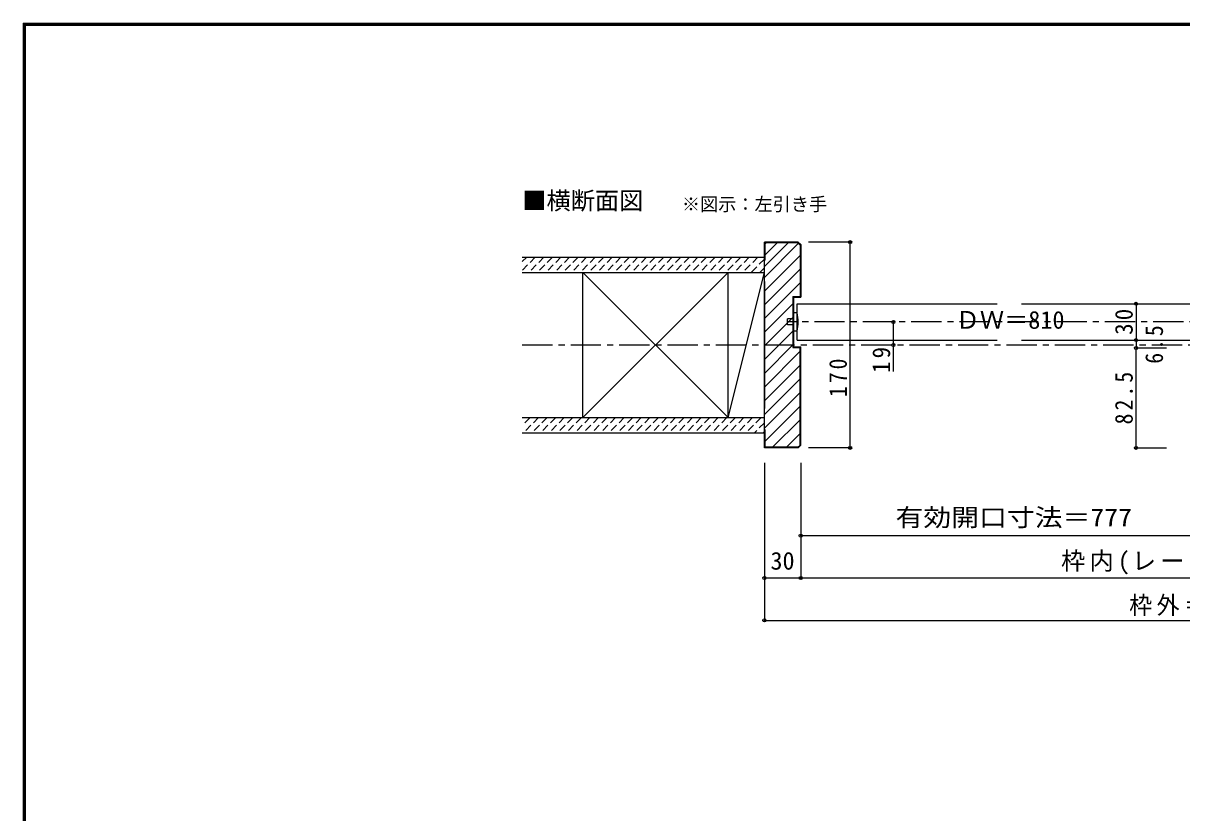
# Model space of a CAD drawing. Units: millimetres at full size, sheet at 1:5. Extents: x -973 to 977, y -718 to 696.
# Drawn here: x -973 to -16, y 44 to 696 of the extents above; entities that cross this region are included whole.
import ezdxf
from ezdxf.enums import TextEntityAlignment as Align

# ---------------------------------------------------------------- set-up
doc = ezdxf.new("R2010")
doc.units = ezdxf.units.MM
doc.header["$LTSCALE"] = 5
doc.header["$PDMODE"] = 32
doc.header["$PDSIZE"] = 2.5
doc.linetypes.add('CHAIN1', pattern=[8, 5, -1, 1, -1])
doc.linetypes.add('DASHED1', pattern=[1.8, 1.2, -0.6])
for name, color, linetype in [('0-1_通り芯', 7, 'Continuous'), ('0-2_柱', 3, 'Continuous'), ('0-3_仕上げ', 2, 'Continuous'), ('0-4_枠', 3, 'Continuous'), ('0-6_扉', 2, 'Continuous'), ('0-7_金物', 7, 'Continuous'), ('0-A_文字', 3, 'Continuous'), ('0-B_寸法', 7, 'Continuous'), ('0-C_ハッチ', 4, 'DASHED1'), ('F-1_枠', 6, 'Continuous')]:
    doc.layers.add(name, color=color, linetype=linetype)
doc.styles.add('ＭＳ ゴシック', font='')
doc.styles.get('ＭＳ ゴシック').set_extended_font_data('MS Gothic')

msp = doc.modelspace()

# ---------------------------------------------------------------- linework, layer by layer
at = {"layer": '0-1_通り芯', "color": 4}
for p, q in [((-290.146, 345), (-290.146, 515)), ((-53.988, 345), (-53.988, 427.5))]:
    msp.add_line(p, q, dxfattribs=at)
at = {"layer": '0-1_通り芯'}
for p, q in [((-510.875, 490), (-390.875, 370)), ((-510.875, 370), (-390.875, 490)), ((-390.875, 370), (-360.996, 490))]:
    msp.add_line(p, q, dxfattribs=at)
at = {"layer": '0-1_通り芯', "color": 4, "linetype": 'CHAIN1'}
for p, q in [((345.302, 449), (-341.996, 449)), ((-560.996, 430), (564.302, 430))]:
    msp.add_line(p, q, dxfattribs=at)
at = {"layer": '0-2_柱'}
for p, q in [((-510.875, 370), (-510.875, 490)), ((-390.875, 370), (-390.875, 490)), ((-360.996, 482.5), (-360.996, 377.5))]:
    msp.add_line(p, q, dxfattribs=at)
at = {"layer": '0-3_仕上げ'}
for p, q in [((-560.996, 502.5), (-360.996, 502.5)), ((-560.996, 490), (-360.996, 490)), ((-560.996, 370), (-360.996, 370)), ((-560.996, 357.5), (-360.996, 357.5))]:
    msp.add_line(p, q, dxfattribs=at)
at = {"layer": '0-4_枠'}
for p, q in [((-360.996, 345), (-360.996, 515)), ((-333.117, 515), (-360.996, 515)), ((-333.325, 514.5), (-360.496, 514.5)), ((-360.496, 500), (-360.496, 514.5)), ((-333.325, 514.5), (-331.496, 512.671)), ((-333.117, 515), (-330.996, 512.879)), ((-331.496, 512.671), (-331.496, 470)), ((-330.996, 512.879), (-330.996, 469.5)), ((-360.496, 500), (-360.996, 500)), ((-337.496, 470), (-331.496, 470)), ((-336.996, 469.5), (-336.996, 428.5)), ((-336.996, 469.5), (-330.996, 469.5)), ((-336.996, 428.5), (-330.996, 428.5)), ((-331.496, 347.328), (-331.496, 428)), ((-330.996, 347.121), (-330.996, 428.5)), ((-360.496, 360), (-360.996, 360)), ((-360.496, 345.5), (-360.496, 360)), ((-333.117, 345), (-360.996, 345)), ((-333.325, 345.5), (-360.496, 345.5)), ((-333.325, 345.5), (-331.496, 347.328)), ((-333.117, 345), (-330.996, 347.121))]:
    msp.add_line(p, q, dxfattribs=at)
msp.add_lwpolyline([(-337.496, 470), (-337.496, 428), (-331.496, 428)], dxfattribs=at)
at = {"layer": '0-6_扉', "color": 6}
for p, q in [((-333.996, 434), (-333.996, 464)), ((-333.996, 464), (-168.672, 464)), ((-148.672, 464), (16.653, 464)), ((-333.996, 434), (-168.672, 434)), ((-148.672, 434), (16.653, 434))]:
    msp.add_line(p, q, dxfattribs=at)
at = {"layer": '0-7_金物'}
for p, q in [((-336.996, 451.5), (-341.996, 451.5)), ((-341.996, 446.5), (-341.996, 451.5)), ((-333.996, 456.5), (-336.996, 456.5)), ((-336.996, 441.5), (-336.996, 456.5)), ((-336.996, 446.5), (-341.996, 446.5)), ((-333.996, 441.5), (-336.996, 441.5))]:
    msp.add_line(p, q, dxfattribs=at)
msp.add_arc((-364.447, 449), 31.361, 346.16371, 13.83632, dxfattribs=at)
at = {"layer": '0-B_寸法', "color": 4}
for p, q in [((-290.146, 515), (-324.668, 515)), ((-53.988, 464), (-28.942, 464)), ((-53.988, 464), (-53.988, 434)), ((-254.439, 408), (-254.439, 449)), ((-53.988, 434), (-28.942, 434)), ((-53.988, 434), (-53.988, 427.5)), ((-53.988, 427.5), (-28.942, 427.5)), ((-290.146, 345), (-324.668, 345)), ((-53.988, 345), (-28.942, 345)), ((-360.996, 332.5), (-360.996, 202.5)), ((-330.996, 332.5), (-330.996, 237.5)), ((-330.996, 272.5), (334.302, 272.5)), ((-360.996, 237.5), (364.302, 237.5)), ((-360.996, 202.5), (364.302, 202.5))]:
    msp.add_line(p, q, dxfattribs=at)
at = {"layer": '0-B_寸法'}
for p in [(-290.146, 515), (-53.988, 464), (-254.439, 449), (-254.439, 430), (-53.988, 434), (-53.988, 427.5), (-290.146, 345), (-53.988, 345), (-330.996, 272.5), (-360.996, 237.5), (-330.996, 237.5), (-360.996, 202.5)]:
    msp.add_point(p, dxfattribs=at)
at = {"layer": '0-C_ハッチ', "linetype": 'Continuous'}
for p, q in [((-360.996, 494.815), (-341.311, 514.5)), ((-360.996, 485.755), (-332.788, 513.963)), ((-360.496, 513.436), (-359.433, 514.5)), ((-360.496, 504.376), (-350.372, 514.5)), ((-360.996, 474.441), (-331.496, 503.941)), ((-360.996, 463.127), (-331.496, 492.627)), ((-360.996, 451.814), (-331.496, 481.314)), ((-360.996, 440.5), (-337.496, 464)), ((-360.996, 429.186), (-337.496, 452.686)), ((-360.996, 417.872), (-337.496, 441.372)), ((-360.996, 406.559), (-337.496, 430.059)), ((-360.996, 395.245), (-331.496, 424.745)), ((-360.996, 383.931), (-331.496, 413.431)), ((-360.996, 372.617), (-331.496, 402.118)), ((-360.996, 361.303), (-331.496, 390.804)), ((-360.496, 350.49), (-331.496, 379.49)), ((-354.172, 345.5), (-331.496, 368.176)), ((-342.859, 345.5), (-331.496, 356.863))]:
    msp.add_line(p, q, dxfattribs=at)
at = {"layer": '0-C_ハッチ'}
for p, q in [((-550.276, 502.5), (-560.996, 491.779)), ((-557.347, 502.5), (-560.996, 498.851)), ((-543.205, 502.5), (-555.705, 490)), ((-536.134, 502.5), (-548.634, 490)), ((-529.062, 502.5), (-541.562, 490)), ((-521.991, 502.5), (-534.491, 490)), ((-514.92, 502.5), (-527.42, 490)), ((-507.849, 502.5), (-520.349, 490)), ((-500.778, 502.5), (-513.278, 490)), ((-493.707, 502.5), (-506.207, 490)), ((-486.636, 502.5), (-499.136, 490)), ((-479.565, 502.5), (-492.065, 490)), ((-472.494, 502.5), (-484.994, 490)), ((-465.423, 502.5), (-477.923, 490)), ((-458.352, 502.5), (-470.852, 490)), ((-451.281, 502.5), (-463.781, 490)), ((-444.21, 502.5), (-456.71, 490)), ((-437.139, 502.5), (-449.639, 490)), ((-430.068, 502.5), (-442.568, 490)), ((-422.996, 502.5), (-435.496, 490)), ((-415.925, 502.5), (-428.425, 490)), ((-408.854, 502.5), (-421.354, 490)), ((-401.783, 502.5), (-414.283, 490)), ((-394.712, 502.5), (-407.212, 490)), ((-387.641, 502.5), (-400.141, 490)), ((-380.57, 502.5), (-393.07, 490)), ((-373.499, 502.5), (-385.999, 490)), ((-366.428, 502.5), (-378.928, 490)), ((-360.996, 500.861), (-371.857, 490)), ((-360.996, 493.79), (-364.786, 490)), ((-554.639, 370), (-560.996, 363.642)), ((-547.568, 370), (-560.068, 357.5)), ((-540.496, 370), (-552.996, 357.5)), ((-533.425, 370), (-545.925, 357.5)), ((-526.354, 370), (-538.854, 357.5)), ((-519.283, 370), (-531.783, 357.5)), ((-512.212, 370), (-524.712, 357.5)), ((-505.141, 370), (-517.641, 357.5)), ((-498.07, 370), (-510.57, 357.5)), ((-490.999, 370), (-503.499, 357.5)), ((-483.928, 370), (-496.428, 357.5)), ((-476.857, 370), (-489.357, 357.5)), ((-469.786, 370), (-482.286, 357.5)), ((-462.715, 370), (-475.215, 357.5)), ((-455.644, 370), (-468.144, 357.5)), ((-448.573, 370), (-461.073, 357.5)), ((-441.502, 370), (-454.002, 357.5)), ((-434.43, 370), (-446.93, 357.5)), ((-427.359, 370), (-439.859, 357.5)), ((-420.288, 370), (-432.788, 357.5)), ((-413.217, 370), (-425.717, 357.5)), ((-406.146, 370), (-418.646, 357.5)), ((-399.075, 370), (-411.575, 357.5)), ((-392.004, 370), (-404.504, 357.5)), ((-384.933, 370), (-397.433, 357.5)), ((-377.862, 370), (-390.362, 357.5)), ((-370.791, 370), (-383.291, 357.5)), ((-363.72, 370), (-376.22, 357.5)), ((-360.996, 365.653), (-369.149, 357.5)), ((-360.996, 358.581), (-362.078, 357.5))]:
    msp.add_line(p, q, dxfattribs=at)
at = {"layer": 'F-1_枠'}
for p, q in [((-973.347, 695.833), (-973.347, -700.833)), ((-973.347, 695.833), (976.653, 695.833)), ((-973.347, 695), (976.653, 695)), ((-973.347, 694.167), (976.653, 694.167)), ((-972.514, 695.833), (-972.514, -700.833)), ((-971.68, 695.833), (-971.68, -700.833))]:
    msp.add_line(p, q, dxfattribs=at)

# ---------------------------------------------------------------- texts
at = {"layer": '0-1_通り芯', "char_height": 14.66, "attachment_point": 7, "rotation": 90, "style": 'ＭＳ ゴシック'}
for s, insert in [('\\T1.27;\\W0.9;170', (-292.646, 387.013)), ('\\T1.28;\\W0.9;82.5', (-56.488, 364.375))]:
    msp.add_mtext(s, dxfattribs=dict(at, insert=insert))
at = {"layer": '0-4_枠', "color": 7, "style": 'ＭＳ ゴシック'}
msp.add_text('※図示：左引き手', height=11, dxfattribs=at).set_placement((-429.171, 537.5), align=Align.BOTTOM_LEFT)
at = {"layer": '0-A_文字', "color": 7, "style": 'ＭＳ ゴシック'}
msp.add_text('■横断面図', height=14.66, dxfattribs=at).set_placement((-560.996, 537.5), align=Align.BOTTOM_LEFT)
at = {"layer": '0-B_寸法', "style": 'ＭＳ ゴシック'}
for s, p in [('ＤＷ＝810', (-202.992, 439)), ('30', (-355.996, 240))]:
    msp.add_text(s, height=14.66, dxfattribs=at).set_placement(p, align=Align.BOTTOM_LEFT)
at = {"layer": '0-B_寸法', "style": 'ＭＳ ゴシック', "width": 1.15}
msp.add_text('有効開口寸法＝777', height=14.66, dxfattribs=at).set_placement((-252.666, 275.81), align=Align.BOTTOM_LEFT)
at = {"layer": '0-B_寸法', "char_height": 14.66, "attachment_point": 7, "rotation": 90, "style": 'ＭＳ ゴシック'}
for s, insert in [('\\T1.27;\\W0.95;30', (-56.488, 438.375)), ('\\T1.27;\\W0.9;6.5', (-31.488, 414.5)), ('\\T1.27;\\W0.95;19', (-256.939, 406.875))]:
    msp.add_mtext(s, dxfattribs=dict(at, insert=insert))
at = {"layer": '0-B_寸法', "char_height": 14.66, "attachment_point": 7, "style": 'ＭＳ ゴシック'}
for s, insert in [('\\T1.17;枠内(レール長)＝1,584', (-115.847, 240.411)), ('\\T1.19;\\W0.95;枠外＝1,644', (-59.597, 203.958))]:
    msp.add_mtext(s, dxfattribs=dict(at, insert=insert))

doc.saveas('drawing.dxf')
